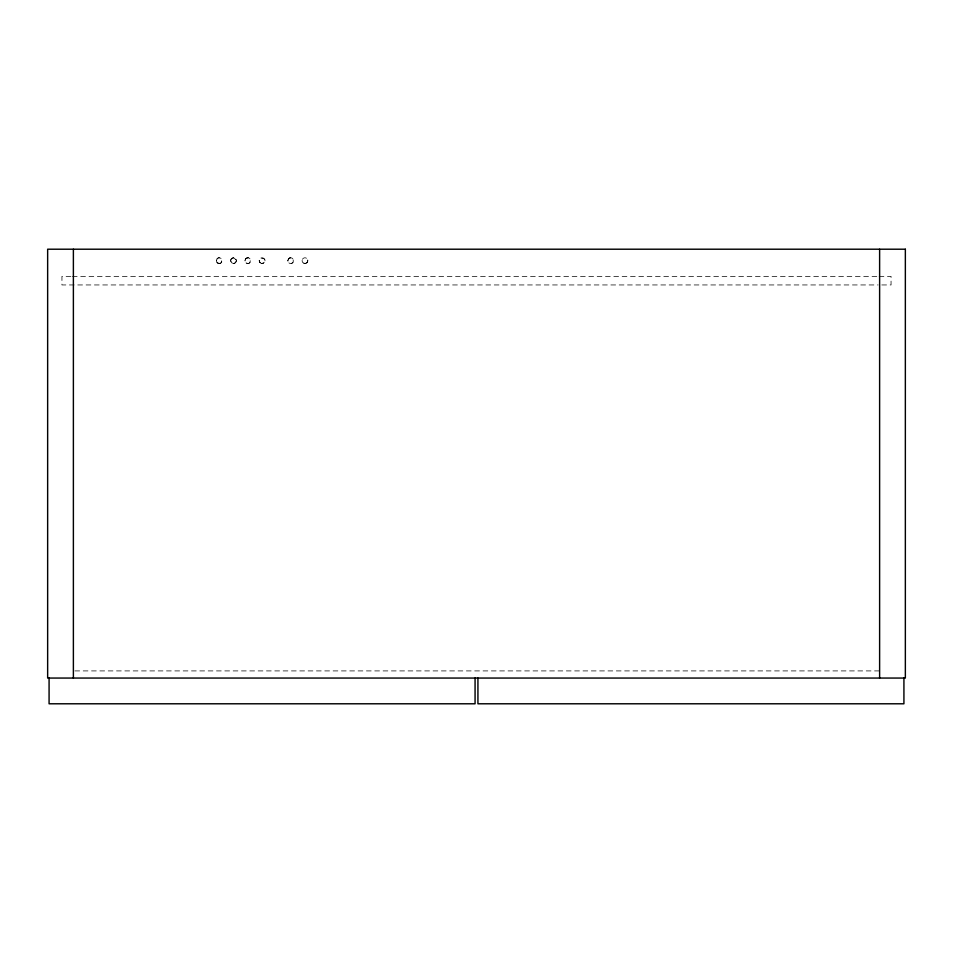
<?xml version="1.0" encoding="UTF-8"?>
<svg xmlns="http://www.w3.org/2000/svg" width="953" height="953" viewBox="0 0 953 953"><rect width="100%" height="100%" fill="white"/><g stroke="black" fill="none" stroke-linecap="round" stroke-linejoin="round"><path stroke-width="0.71" stroke-dasharray="4.76 3.57" d="M216.331 260.645C219.5 251.759 225.861 266.637 217.165 262.671L216.331 260.645L217.165 262.671L219.19 263.504M233.485 263.504L231.46 262.671L230.626 260.645L231.46 258.62L233.485 257.786L236.249 259.907L234.914 258.168L232.746 257.882A2.859 2.859 0 0 0 230.626 260.645L231.46 262.671L233.485 263.504L235.51 262.671L236.344 260.645M259.216 260.645L260.05 262.671C255.726 255.845 269.449 257.655 263.504 263.123L261.336 263.409L263.504 263.123L264.839 261.384M290.665 257.786L288.64 258.62L287.806 260.645L288.64 262.671L287.806 260.645L288.64 258.62C293.214 254.689 295.704 264.577 289.926 263.409M307.724 259.907A2.859 2.859 0 0 1 304.96 263.504L302.935 262.671L304.96 263.504L306.985 262.671L307.819 260.645L306.389 258.168A2.859 2.859 0 0 0 302.196 259.907L302.101 260.645L302.935 258.62M230.626 260.645L231.46 258.62L233.485 257.786A2.859 2.859 0 0 1 236.13 261.741A2.859 2.859 0 0 1 231.46 262.671M247.78 257.786L245.755 258.62L244.921 260.645L245.755 262.671C251.735 266.947 251.735 254.344 245.755 258.62L244.921 260.645L245.755 262.671L247.78 263.504M306.985 262.671L307.819 260.645M70.879 276.37L61.945 276.37L61.945 284.947L878.13 284.947M72.368 276.37L877.653 276.37M879.142 276.37L891.055 276.37L891.055 284.947L879.142 284.947M74.87 670.912L879.619 670.912M245.755 258.62A2.859 2.859 0 0 1 249.805 258.62A2.859 2.859 0 0 1 249.805 262.671A2.859 2.859 0 0 1 245.755 262.671M288.64 258.62A2.859 2.859 0 0 1 293.143 259.216A2.859 2.859 0 0 1 291.404 263.409A2.859 2.859 0 0 1 287.806 260.645M304.96 263.504A2.859 2.859 0 0 1 302.196 259.907M217.761 263.123A2.859 2.859 0 0 0 222.049 260.645A2.859 2.859 0 0 0 217.761 258.168A2.859 2.859 0 0 0 217.761 263.123M259.597 262.075A2.859 2.859 0 0 0 264.553 262.075A2.859 2.859 0 0 0 262.075 257.786A2.859 2.859 0 0 0 259.597 262.075"/><path stroke-width="1.43" d="M903.92 678.059L903.92 703.79L477.929 703.79L477.929 678.059M879.619 249.209L879.619 678.059M475.07 678.059L475.07 703.79L49.08 703.79L49.08 678.059M73.381 249.209L73.381 678.059M905.35 249.209L47.65 249.209L47.65 678.059L905.35 678.059L905.35 249.209"/></g></svg>
